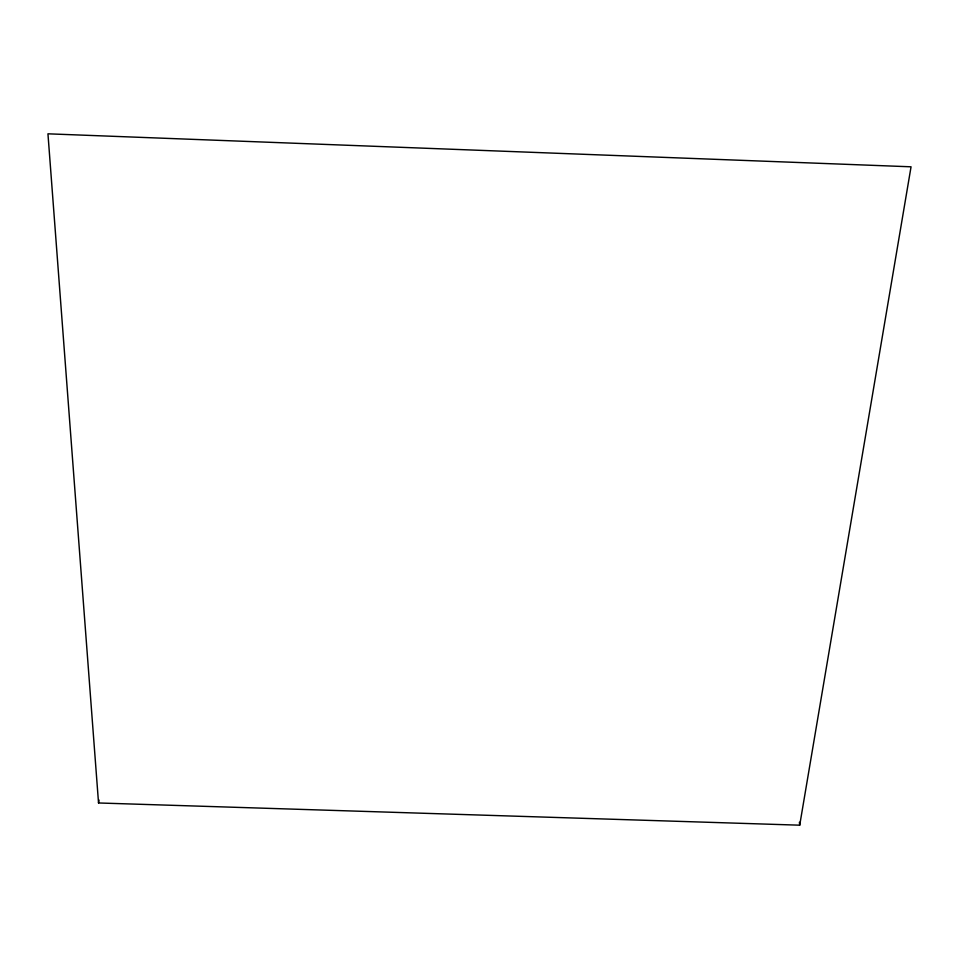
<?xml version="1.0" encoding="UTF-8"?>
<svg xmlns="http://www.w3.org/2000/svg" width="959" height="959" viewBox="0 0 959 959"><rect width="100%" height="100%" fill="white"/><g stroke="black" fill="none" stroke-linecap="round" stroke-linejoin="round"><path stroke-width="1.44" d="M98.537 802.971L47.95 133.816L911.05 166.806L799.71 825.184L98.537 802.971L99.005 800.01M799.398 822.211L799.71 825.184"/></g></svg>
